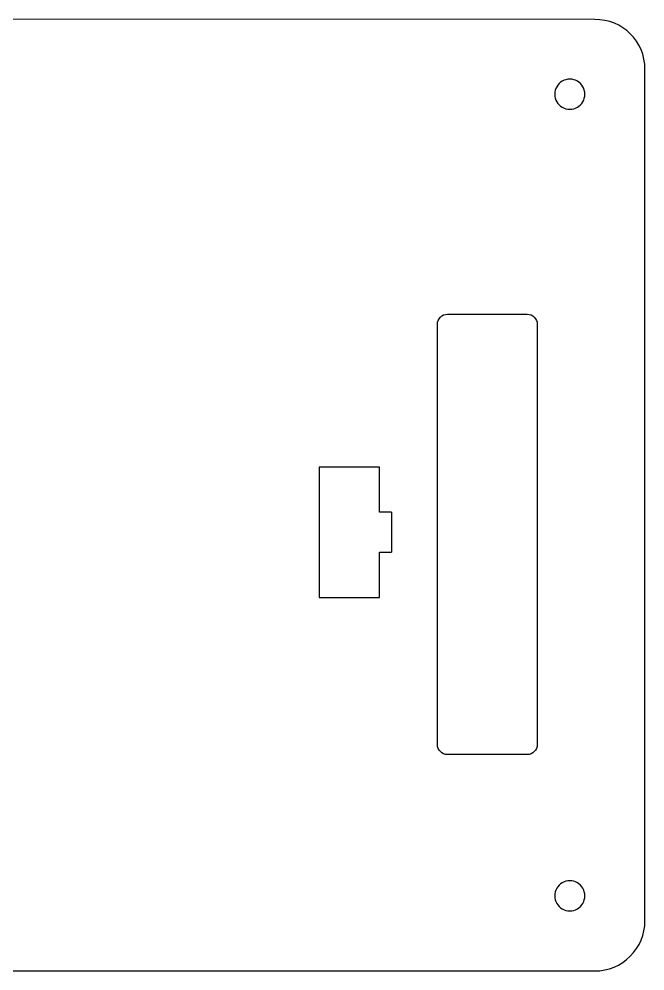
# Model space of a CAD drawing. Extents: x 224 to 350, y 17 to 279.
# Drawn here: x 287 to 349.5, y 17.5 to 112.5 of the extents above; entities that cross this region are included whole.
import ezdxf

# ---------------------------------------------------------------- set-up
doc = ezdxf.new("R2010")
doc.units = 0
doc.layers.add('For_Cutting', color=7, linetype='CONTINUOUS')

msp = doc.modelspace()

# ---------------------------------------------------------------- linework, layer by layer
at = {"layer": 'For_Cutting', "color": 5}
for points in [[(344.48248, 112.41711), (228.14749, 112.46501)], [(349.49454, 22.46388), (349.49454, 107.46386)], [(229.49459, 17.46386), (344.49454, 17.46386)]]:
    msp.add_lwpolyline(points, dxfattribs=at)
at = {"layer": 'For_Cutting', "color": 1}
for points in [[(343.49043, 104.96042)], [(329.77188, 83.00615)], [(343.49043, 24.96041)]]:
    msp.add_lwpolyline(points, close=True, dxfattribs=at)
for points in [[(329.77188, 83.00615), (337.733489, 83.00615)], [(328.77188, 40.056744), (328.77188, 82.00615)], [(338.733489, 82.00615), (338.733489, 40.056744)], [(316.97063, 67.74905), (316.97063, 54.75004)], [(324.17113, 63.25004), (322.97223, 63.25004), (322.97243, 67.74911), (316.97083, 67.74897)], [(324.17163, 63.2503), (324.17163, 59.2498)], [(316.97116, 54.75004), (322.97276, 54.75004), (322.97223, 59.24941), (324.17113, 59.24941)], [(337.733489, 39.056744), (329.77188, 39.056744)]]:
    msp.add_lwpolyline(points, dxfattribs=at)
at = {"layer": 'For_Cutting', "color": 5}
for points in [[(349.49454, 107.46386), (349.49455, 110.22529), (347.25597, 112.46388), (344.48248, 112.41711)], [(348.030081, 18.928333), (348.967763, 19.866019), (349.494545, 21.137794), (349.49454, 22.46388)], [(344.49454, 17.46386), (345.820626, 17.46386), (347.092398, 17.990647), (348.030081, 18.928333)]]:
    msp.add_open_spline(points, degree=3, dxfattribs=at)
at = {"layer": 'For_Cutting', "color": 1}
for points in [[(342.741189, 106.261649), (342.276702, 106.530182), (341.704158, 106.530182), (341.239671, 106.261649)], [(341.239671, 106.261649), (340.775183, 105.993115), (340.48949, 105.496944), (340.49043, 104.96042)], [(343.49043, 104.96042), (343.49137, 105.496944), (343.205677, 105.993115), (342.741189, 106.261649)], [(340.49043, 104.96042), (340.48949, 104.423896), (340.775183, 103.927725), (341.239671, 103.659191)], [(342.741189, 103.659191), (343.205677, 103.927725), (343.49137, 104.423896), (343.49043, 104.96042)], [(341.239671, 103.659191), (341.704158, 103.390658), (342.276702, 103.390658), (342.741189, 103.659191)], [(328.77188, 82.00615), (328.77188, 82.271366), (328.877237, 82.52572), (329.064773, 82.713257)], [(329.064773, 82.713257), (329.25231, 82.900793), (329.506664, 83.00615), (329.77188, 83.00615)], [(337.733489, 83.00615), (337.998705, 83.00615), (338.253059, 82.900793), (338.440596, 82.713257)], [(338.440596, 82.713257), (338.628132, 82.52572), (338.733489, 82.271366), (338.733489, 82.00615)], [(329.064773, 39.349637), (328.877237, 39.537174), (328.77188, 39.791528), (328.77188, 40.056744)], [(338.733489, 40.056744), (338.733489, 39.791528), (338.628132, 39.537174), (338.440596, 39.349637)], [(329.77188, 39.056744), (329.506664, 39.056744), (329.25231, 39.162101), (329.064773, 39.349637)], [(338.440596, 39.349637), (338.253059, 39.162101), (337.998705, 39.056744), (337.733489, 39.056744)], [(341.239671, 26.261639), (340.775183, 25.993105), (340.48949, 25.496934), (340.49043, 24.96041)], [(342.741189, 26.261639), (342.276702, 26.530172), (341.704158, 26.530172), (341.239671, 26.261639)], [(343.49043, 24.96041), (343.49137, 25.496934), (343.205677, 25.993105), (342.741189, 26.261639)], [(340.49043, 24.96041), (340.48949, 24.423886), (340.775183, 23.927715), (341.239671, 23.659181)], [(342.741189, 23.659181), (343.205677, 23.927715), (343.49137, 24.423886), (343.49043, 24.96041)], [(341.239671, 23.659181), (341.704158, 23.390648), (342.276702, 23.390648), (342.741189, 23.659181)]]:
    msp.add_open_spline(points, degree=3, dxfattribs=at)

doc.saveas('drawing.dxf')
